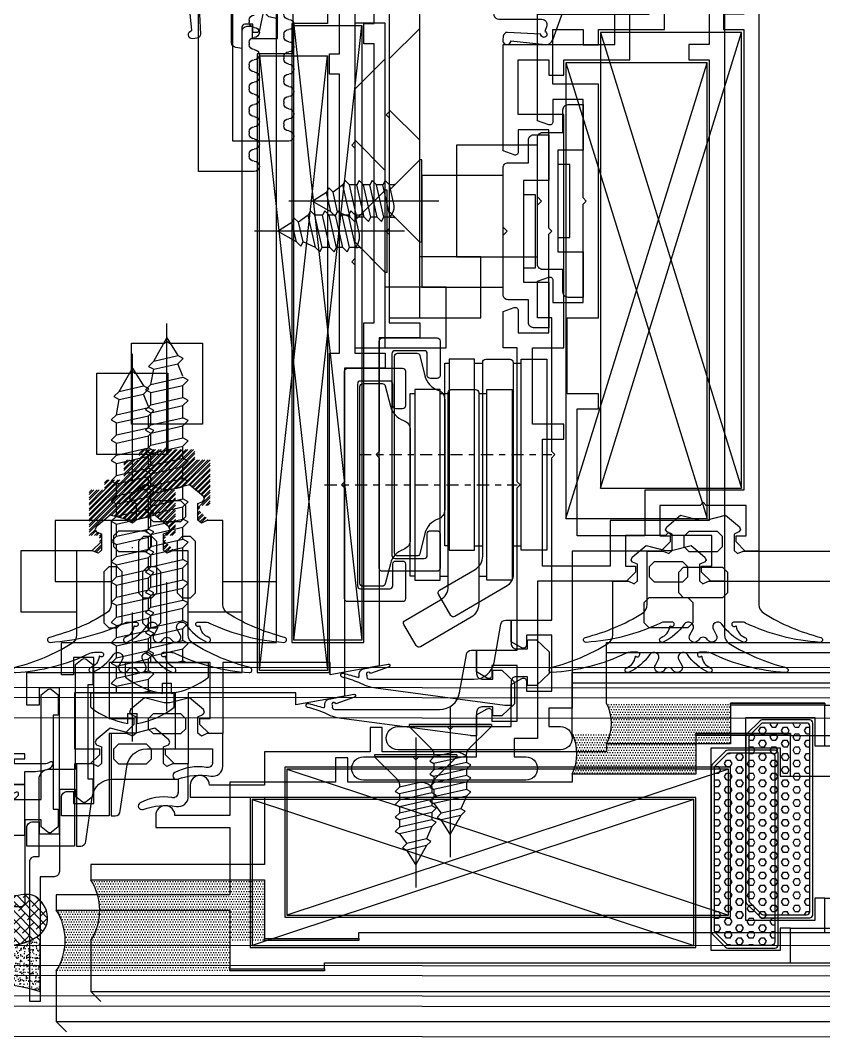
# Model space of a CAD drawing. Header units: inches. Extents: x 4821 to 127877, y 58012 to 433683.
# Drawn here: x 85246.8 to 85326, y 80401.4 to 80501.1 of the extents above; entities that cross this region are included whole.
import ezdxf

# ---------------------------------------------------------------- set-up
doc = ezdxf.new("R2010")
doc.units = ezdxf.units.IN
doc.header["$MEASUREMENT"] = 0
doc.linetypes.add('$1$Center', pattern=[29.999999, 12, -6, 6, -6])
doc.linetypes.add('$1$DASHDOT', pattern=[25.4, 12.7, -6.35, 0, -6.35])
for name, color, linetype in [('A-FURN-FIXD', 10, 'Continuous'), ('A-FURN-FREE', 10, 'Continuous'), ('A-GLAZ', 132, 'Continuous'), ('A-WAL-CMU', 7, 'Continuous'), ('A-WIN', 141, 'Continuous')]:
    doc.layers.add(name, color=color, linetype=linetype)

# ---------------------------------------------------------------- blocks, each defined once
blk = doc.blocks.new('$1$joint silicone 2')
h = blk.add_hatch()
h.set_pattern_fill('AR-SAND', color=11, scale=0.3)
h.set_pattern_definition([(37.5, (18049.9647, 8866.313), (-0.018898007, 0.578047131), [0, -0.456, 0, -0.51, 0, -0.4875]), (7.5, (18049.9647, 8866.313), (0.530933012, 0.84664382), [0, -0.246, 0, -0.411, 0, -0.1575]), (327.5, (18049.5957, 8866.313), (0.934242559, 0.001697716), [0, -0.15, 0, -0.54, 0, -0.705]), (317.5, (18049.5957, 8866.313), (0.90183798, 0.26330267), [0, -0.075, 0, -0.354, 0, -0.405])])
edge = h.paths.add_edge_path()
edge.add_line((-6.226, 1.179), (-6.213, 1.169))
edge.add_line((-6.213, 1.169), (-5.75, 0.908))
edge.add_line((-5.75, 0.908), (-5.192, 0.682))
edge.add_line((-5.192, 0.682), (-4.547, 0.491))
edge.add_line((-4.547, 0.491), (-3.827, 0.333))
edge.add_line((-3.827, 0.333), (-3.046, 0.207))
edge.add_line((-3.046, 0.207), (-2.214, 0.111))
edge.add_line((-2.214, 0.111), (-1.346, 0.045))
edge.add_line((-1.346, 0.045), (-0.453, 0.006))
edge.add_line((-0.453, 0.006), (0.453, -0.006))
edge.add_line((0.453, -0.006), (1.358, 0.006))
edge.add_line((1.358, 0.006), (2.252, 0.045))
edge.add_line((2.252, 0.045), (3.12, 0.111))
edge.add_line((3.12, 0.111), (3.951, 0.207))
edge.add_line((3.951, 0.207), (4.733, 0.333))
edge.add_line((4.733, 0.333), (5.452, 0.491))
edge.add_line((5.452, 0.491), (6.097, 0.682))
edge.add_line((6.097, 0.682), (6.656, 0.908))
edge.add_line((6.656, 0.908), (7.118, 1.169))
edge.add_line((7.118, 1.169), (7.131, 1.179))
edge.add_line((7.131, 1.179), (7.453, 0.825))
edge.add_line((7.453, 0.825), (7.453, -4.175))
edge.add_arc((0.453, -28.175), 25, 73.7398, 106.2602)
edge.add_line((-6.547, -4.175), (-6.547, 0.825))
edge.add_line((-6.547, 0.825), (-6.226, 1.179))
at = {"color": 11}
blk.add_lwpolyline([(-6.226, 1.179), (-6.213, 1.169), (-5.75, 0.908), (-5.192, 0.682), (-4.547, 0.491), (-3.827, 0.333), (-3.046, 0.207), (-2.214, 0.111), (-1.346, 0.045), (-0.453, 0.006), (0.453, -0.006), (1.358, 0.006), (2.252, 0.045), (3.12, 0.111), (3.951, 0.207), (4.733, 0.333), (5.452, 0.491), (6.097, 0.682), (6.656, 0.908), (7.118, 1.169), (7.131, 1.179), (7.453, 0.825), (7.453, -4.175, 0.142857), (-6.547, -4.175), (-6.547, 0.825)], format="xyb", close=True, dxfattribs=at)
blk = doc.blocks.new('$1$GTSY500502')
at = {"color": 151}
blk.add_lwpolyline([(-1.783, 2.383, -0.668179), (-2.066, 1.7), (-2.35, 1.7), (-2.35, 0), (-2.013, -0.294), (-1.675, 0), (0, 0), (0, -0.488), (-1, -0.488), (-1, -0.988), (1.906, -0.988, 0.15392), (2.48, -0.807, -0.807191), (2.766, -1.073, -0.191853), (2.18, -1.525, -0.072848), (0.684, -1.724), (0, -1.724), (0, -3), (-2.5, -3), (-2.5, -2.5, 0.414214), (-2.8, -2.2), (-8.2, -2.2, 0.414214), (-8.5, -2.5), (-8.5, -3), (-11, -3), (-11, -1.724), (-11.684, -1.724, -0.072848), (-13.18, -1.525, -0.191853), (-13.766, -1.073, -0.807191), (-13.48, -0.807, 0.15392), (-12.906, -0.988), (-10, -0.988), (-10, -0.488), (-11, -0.488), (-11, 0), (-9.325, 0), (-8.987, -0.294), (-8.65, 0), (-8.65, 1.7), (-8.934, 1.7, -0.668179), (-9.217, 2.383), (-7.8, 3.8), (-3.2, 3.8)], format="xyb", close=True, dxfattribs=at)
blk.add_lwpolyline([(-3.637, 0.491), (-4.128, 0), (-6.872, 0), (-7.363, 0.491), (-7.363, 1.466), (-6.872, 1.957), (-4.128, 1.957), (-3.637, 1.466)], close=True, dxfattribs=at)
blk = doc.blocks.new('$1$Fixed bracket Plan')
at = {"layer": 'A-FURN-FIXD'}
for p, q in [((97.6, -26), (9.7, -26)), ((97.6, -31.5), (97.6, -26)), ((82.7, -31), (82.9, -31)), ((84.9, -31), (85.1, -31)), ((87.1, -31), (87.3, -31)), ((89.3, -31), (89.5, -31)), ((91.5, -31), (91.7, -31)), ((93.7, -31), (93.9, -31)), ((95.9, -31), (96.1, -31))]:
    blk.add_line(p, q, dxfattribs=at)
for centre, start, end in [((82.7, -31.5), 90, 180), ((82.9, -31.5), 0, 90), ((83.9, -31.5), 180, 0), ((84.9, -31.5), 90, 180), ((85.1, -31.5), 0, 90), ((86.1, -31.5), 180, 0), ((87.1, -31.5), 90, 180), ((87.3, -31.5), 0, 90), ((88.3, -31.5), 180, 0), ((89.3, -31.5), 90, 180), ((89.5, -31.5), 0, 90), ((90.5, -31.5), 180, 0), ((91.5, -31.5), 90, 180), ((91.7, -31.5), 0, 90), ((92.7, -31.5), 180, 0), ((93.7, -31.5), 90, 180), ((93.9, -31.5), 0, 90), ((94.9, -31.5), 180, 0), ((95.9, -31.5), 90, 180), ((96.1, -31.5), 0, 90), ((97.1, -31.5), 180, 0)]:
    blk.add_arc(centre, 0.5, start, end, dxfattribs=at)
blk = doc.blocks.new('$1$Stay Arm 93652400PI')
at = {"layer": 'A-FURN-FIXD', "linetype": '$1$Center', "ltscale": 0.1}
blk.add_line((147.234, 130.146), (147.234, 149.124), dxfattribs=at)
at = {"layer": 'A-FURN-FIXD'}
for p, q in [((138.234, 145.324), (138.234, 146.124)), ((156.234, 145.324), (156.234, 146.124)), ((138.234, 141.524), (138.234, 142.324)), ((138.234, 141.524), (138.234, 142.324)), ((156.234, 141.524), (156.234, 142.297))]:
    blk.add_line(p, q, dxfattribs=at)
for points in [[(137.834, 146.124), (137.834, 148.624), (156.634, 148.624), (156.634, 146.124)], [(137.834, 139.024), (156.634, 139.024), (156.634, 141.524), (137.834, 141.524)]]:
    blk.add_lwpolyline(points, close=True, dxfattribs=at)
for points in [[(157.25, 142.324), (138.134, 142.324, -0.414214), (137.834, 142.624), (137.834, 145.024, -0.414214), (138.134, 145.324), (158.973, 145.324, -0.26675), (160.269, 144.58), (163.183, 139.584, -0.414214), (163.075, 139.173), (161.002, 137.964, -0.414214), (160.592, 138.072), (158.545, 141.58, 0.26675)], [(137.472, 136.125), (139.469, 136.624, 0.253533), (140.875, 137.911, -0.319758), (141.82, 138.584), (152.649, 138.584, -0.319758), (153.594, 137.911, 0.253533), (155, 136.624), (156.997, 136.125, -0.344221), (157.224, 135.834), (157.224, 133.934, -0.414214), (156.924, 133.634), (137.544, 133.634, -0.414214), (137.244, 133.934), (137.244, 135.834, -0.344221)], [(158.434, 132.124), (136.034, 132.124, -0.414214), (135.734, 132.424), (135.734, 137.824, -0.414214), (136.034, 138.124), (139.434, 138.124, -0.414214), (139.734, 137.824), (139.734, 137.164, -0.414214), (139.434, 136.864), (137.294, 136.864, 0.414214), (136.994, 136.564), (136.994, 133.684, 0.414214), (137.294, 133.384), (157.174, 133.384, 0.414214), (157.474, 133.684), (157.474, 136.564, 0.414214), (157.174, 136.864), (155.034, 136.864, -0.414214), (154.734, 137.164), (154.734, 137.824, -0.414214), (155.034, 138.124), (158.434, 138.124, -0.414214), (158.734, 137.824), (158.734, 132.424, -0.414214)]]:
    blk.add_lwpolyline(points, format="xyb", close=True, dxfattribs=at)
blk.add_lwpolyline([(156.234, 139.024), (156.234, 138.584), (138.234, 138.584), (138.234, 139.024)], dxfattribs=at)
blk = doc.blocks.new('$1$GTSY500109')
at = {"layer": 'A-FURN-FIXD'}
blk.add_lwpolyline([(5.932, -8.75, 0.57735), (5.066, -8.75, -1), (4.2, -8.25), (4.488, -7.75, 0.965781), (3.641, -7.22, -0.138673), (1.563, -8.978, -1.037842), (1.373, -8.515, 0.283592), (2.226, -7.43, -0.584426), (2.306, -7.397, 1.39494), (2.442, -7), (1.747, -7, 0.111575), (1.317, -7.097, -0.09543), (-6.006, -8.999, -0.91232), (-6.083, -8.508, 0.076551), (-0.475, -6.137, 0.260148), (0, -5.286), (0, 0), (1.559, 0), (2.11, -0.241), (2.447, 0.053), (2.447, 1.673), (1.96, 1.887), (1.808, 2.096), (1.916, 2.377), (3.285, 3.53), (5.211, 3.033), (5.786, 3.033), (7.71, 3.53), (9.079, 2.377), (9.186, 2.096), (9.034, 1.887), (8.547, 1.673), (8.547, 0.053), (8.885, -0.241), (9.436, 0), (10.997, 0), (10.997, -5.286, 0.260148), (11.472, -6.137, 0.076551), (17.08, -8.508, -0.91232), (17.003, -8.999, -0.09543), (9.681, -7.097, 0.111575), (9.251, -7), (8.555, -7, 1.39494), (8.691, -7.397, -0.584426), (8.772, -7.43, 0.283592), (9.624, -8.515, -1.037842), (9.434, -8.978, -0.138673), (7.357, -7.22, 0.965781), (6.509, -7.75), (6.798, -8.25, -1)], format="xyb", close=True, dxfattribs=at)
for points in [[(4.126, -0.073), (3.635, 0.418), (3.635, 1.466), (4.126, 1.957), (6.871, 1.957), (7.362, 1.466), (7.362, 0.418), (6.871, -0.073)], [(3.586, -4.6), (3.095, -4.109), (3.095, -2.075), (3.586, -1.584), (7.411, -1.584), (7.902, -2.075), (7.902, -4.109), (7.411, -4.6)]]:
    blk.add_lwpolyline(points, close=True, dxfattribs=at)
blk = doc.blocks.new('$1$Flat head screw 4.2x9mm')
at = {"color": 2}
blk.add_line((0, 1.696), (0, -13.074), dxfattribs=at)
at = {"color": 71}
for p, q in [((-4.05, 0), (-4.05, -0.192)), ((4.05, 0), (-4.05, 0)), ((4.05, 0), (4.05, -0.192)), ((4.05, -0.192), (-4.05, -0.192)), ((-4.05, -0.192), (-1.776, -2.466)), ((4.05, -0.192), (1.776, -2.466)), ((0.286, -2.745), (-1.6, -3.171)), ((-1.6, -2.891), (-1.6, -3.171)), ((1.6, -3.104), (1.193, -2.876)), ((1.6, -3.104), (1.6, -2.891)), ((-1.6, -3.171), (-2.023, -3.595)), ((-2.023, -3.595), (-1.6, -3.827)), ((1.6, -3.104), (-1.6, -3.827)), ((1.6, -3.727), (-1.6, -4.451)), ((-1.6, -3.827), (-1.6, -4.451)), ((1.6, -3.104), (1.6, -3.727)), ((2.023, -3.96), (1.6, -3.727)), ((1.6, -4.384), (2.023, -3.96)), ((-1.6, -4.451), (-2.023, -4.875)), ((-2.023, -4.875), (-1.6, -5.107)), ((1.6, -4.384), (-1.6, -5.107)), ((1.6, -4.384), (1.6, -5.007)), ((-1.6, -5.731), (-2.023, -6.155)), ((1.6, -5.007), (-1.6, -5.731)), ((-1.6, -5.107), (-1.6, -5.731)), ((1.6, -5.664), (-1.6, -6.387)), ((2.023, -5.24), (1.6, -5.007)), ((1.6, -5.664), (2.023, -5.24)), ((1.6, -5.664), (1.6, -6.398)), ((-2.023, -6.155), (-1.6, -6.387)), ((-1.6, -6.387), (-1.6, -7.121)), ((1.6, -6.398), (-1.6, -7.121)), ((2.023, -6.63), (1.6, -6.398)), ((1.6, -7.054), (2.023, -6.63)), ((-1.6, -7.121), (-2.023, -7.545)), ((-2.023, -7.545), (-1.6, -7.777)), ((1.6, -7.054), (-1.6, -7.777)), ((-1.6, -7.777), (-0.881, -8.727)), ((1.6, -7.054), (1.056, -8.289)), ((-0.881, -8.727), (-1.304, -9.151)), ((1.056, -8.289), (-0.881, -8.727)), ((1.056, -8.945), (-0.881, -9.383)), ((1.056, -8.945), (0, -10.792)), ((1.479, -8.522), (1.056, -8.289)), ((1.056, -8.945), (1.479, -8.522)), ((-1.304, -9.151), (-0.881, -9.383)), ((0, -10.792), (-0.881, -9.383))]:
    blk.add_line(p, q, dxfattribs=at)
for centre, radius, start, end in [((-2.2, -2.891), 0.6, 0, 45), ((0.568, -3.993), 1.28, 60.7936, 102.73931), ((2.2, -2.891), 0.6, 135, 180)]:
    blk.add_arc(centre, radius, start, end, dxfattribs=at)
blk = doc.blocks.new('$1$closekit')
at = {"layer": 'A-FURN-FREE'}
for p, q in [((-19.4, 14), (-16.4, 17)), ((-19.4, 9), (-16.4, 6)), ((-19.4, 1.05), (-16.4, 4.05)), ((-16.4, 4.05), (-18.674, 1.776)), ((-16.208, 4.05), (-16.4, 4.05)), ((-16.4, -4.05), (-16.4, 4.05)), ((-16.208, -4.05), (-16.208, 4.05)), ((-23.753, 2.023), (-23.985, 1.6)), ((-23.329, 1.6), (-23.753, 2.023)), ((-22.363, 2.023), (-22.595, 1.6)), ((-21.939, 1.6), (-22.363, 2.023)), ((-21.083, 2.023), (-21.315, 1.6)), ((-20.659, 1.6), (-21.083, 2.023)), ((-19.803, 2.023), (-20.035, 1.6)), ((-19.379, 1.6), (-19.803, 2.023)), ((-25.359, 1.304), (-25.591, 0.881)), ((-24.935, 0.881), (-25.359, 1.304)), ((-23.985, 1.6), (-24.935, 0.881)), ((-23.262, -1.6), (-23.985, 1.6)), ((-22.606, -1.6), (-23.329, 1.6)), ((-22.595, 1.6), (-23.329, 1.6)), ((-21.872, -1.6), (-22.595, 1.6)), ((-21.315, 1.6), (-21.939, 1.6)), ((-21.215, -1.6), (-21.939, 1.6)), ((-20.592, -1.6), (-21.315, 1.6)), ((-20.035, 1.6), (-20.659, 1.6)), ((-19.935, -1.6), (-20.659, 1.6)), ((-19.312, -1.6), (-20.035, 1.6)), ((-18.953, -0.286), (-19.379, 1.6)), ((-19.099, 1.6), (-19.379, 1.6)), ((-14.512, 0), (-29.282, 0)), ((-27, 0), (-25.591, 0.881)), ((-25.153, -1.056), (-27, 0)), ((-25.153, -1.056), (-25.591, 0.881)), ((-24.497, -1.056), (-24.935, 0.881)), ((-25.153, -1.056), (-24.73, -1.479)), ((-24.73, -1.479), (-24.497, -1.056)), ((-23.262, -1.6), (-24.497, -1.056)), ((-23.262, -1.6), (-22.838, -2.023)), ((-22.838, -2.023), (-22.606, -1.6)), ((-21.872, -1.6), (-22.606, -1.6)), ((-21.872, -1.6), (-21.448, -2.023)), ((-21.448, -2.023), (-21.215, -1.6)), ((-20.592, -1.6), (-21.215, -1.6)), ((-20.592, -1.6), (-20.168, -2.023)), ((-20.168, -2.023), (-19.935, -1.6)), ((-19.312, -1.6), (-19.935, -1.6)), ((-19.4, -1.05), (-16.4, -4.05)), ((-19.312, -1.6), (-19.084, -1.193)), ((-19.312, -1.6), (-19.099, -1.6)), ((-16.4, -4.05), (-18.674, -1.776)), ((-16.208, -4.05), (-16.4, -4.05))]:
    blk.add_line(p, q, dxfattribs=at)
blk.add_lwpolyline([(-16.4, -11.5), (-16.4, 20.5), (-19.4, 20.5), (-19.4, -11.5), (-10.4, -11.5), (-10.4, -5.5), (-16.4, -5.5)], dxfattribs=at)
blk.add_lwpolyline([(-4.3, -6.751, -0.414214), (-4.8, -6.251), (-4.8, -0.4), (-4.4, 0), (-4.8, 0.4), (-4.8, 6.251, -0.414214), (-4.3, 6.751), (-2.3, 6.751), (-2.3, 9.001, -0.414214), (-1.8, 9.502), (-0.299, 9.502), (-0.299, 5.001), (-2.8, 5.001), (-2.8, -5.001), (-0.299, -5.001), (-0.299, -9.502), (-1.8, -9.502, -0.414214), (-2.3, -9.001), (-2.3, -6.751)], format="xyb", close=True, dxfattribs=at)
for points in [[(-12.8, 5.5), (-12.8, -5.5), (-4.8, -5.5), (-4.8, 5.5)], [(-2.8, -3.591), (-1.617, -3.591), (-1.617, 3.591), (-2.8, 3.591)]]:
    blk.add_lwpolyline(points, close=True, dxfattribs=at)
for centre, radius, start, end in [((-19.099, 2.2), 0.6, 270, 315), ((-20.201, -0.568), 1.28, 330.7936, 12.73931), ((-19.099, -2.2), 0.6, 45, 90)]:
    blk.add_arc(centre, radius, start, end, dxfattribs=at)
blk = doc.blocks.new('$1$latsg')
at = {"color": 16}
blk.add_line((0, -4.634), (0, -4.634), dxfattribs=at)
at = {"color": 151}
blk.add_lwpolyline([(0, -2.334, -0.414214), (-0.5, -2.834), (-1.6, -2.834), (-1.6, -2.054, 0.414214), (-1.7, -1.954), (-2.493, -1.954), (-3.728, -3.144), (-3.728, -5.279), (-2.493, -6.469), (-1.7, -6.469, 0.414214), (-1.6, -6.369), (-1.6, -5.589), (-0.5, -5.589, -0.414214), (0, -6.089), (0, -8.423), (0.486, -8.423, 0.033024), (0.618, -8.414), (13.313, -6.728, 0.089231), (14.991, -6.165, -0.031349), (16.655, -5.628, 1.042186), (16.518, -5.253, 0.003956), (15.098, -5.644, -0.540004), (14.959, -5.552), (14.959, -5.316, 0.357511), (14.557, -4.826), (12.11, -4.337, 0.933108), (12.031, -4.626), (13.864, -5.265, -1.216572), (14.202, -5.464, -0.554991), (13.966, -5.843), (3.651, -5.843, -0.36397), (1.681, -4.19), (1.015, -0.413, 0.36397), (0.523, 0), (0, 0)], format="xyb", close=True, dxfattribs=at)
blk = doc.blocks.new('$1$GTSY500112')
at = {"layer": 'A-FURN-FIXD'}
blk.add_lwpolyline([(5.932, -11.75, 0.57735), (5.066, -11.75, -1), (4.2, -11.25), (4.488, -10.75, 0.965781), (3.641, -10.22, -0.138673), (1.563, -11.978, -1.037842), (1.373, -11.515, 0.283592), (2.226, -10.43, -0.584426), (2.306, -10.397, 1.39494), (2.442, -10), (1.747, -10, 0.111575), (1.317, -10.097, -0.09543), (-6.006, -11.999, -0.91232), (-6.083, -11.508, 0.076551), (-0.475, -9.137, 0.260148), (0, -8.286), (0, 0), (1.559, 0), (2.11, -0.241), (2.447, 0.053), (2.447, 1.673), (1.96, 1.887), (1.808, 2.096), (1.916, 2.377), (3.285, 3.53), (5.211, 3.033), (5.786, 3.033), (7.71, 3.53), (9.079, 2.377), (9.186, 2.096), (9.034, 1.887), (8.547, 1.673), (8.547, 0.053), (8.885, -0.241), (9.436, 0), (10.997, 0), (10.997, -8.286, 0.260148), (11.472, -9.137, 0.076551), (17.08, -11.508, -0.91232), (17.003, -11.999, -0.09543), (9.681, -10.097, 0.111575), (9.251, -10), (8.555, -10, 1.39494), (8.691, -10.397, -0.584426), (8.772, -10.43, 0.283592), (9.624, -11.515, -1.037842), (9.434, -11.978, -0.138673), (7.357, -10.22, 0.965781), (6.509, -10.75), (6.798, -11.25, -1)], format="xyb", close=True, dxfattribs=at)
for points in [[(4.126, -0.073), (3.635, 0.418), (3.635, 1.466), (4.126, 1.957), (6.871, 1.957), (7.362, 1.466), (7.362, 0.418), (6.871, -0.073)], [(4.008, -1.584), (4.499, -2.075), (4.499, -7.109), (4.008, -7.6), (3.186, -7.6), (2.695, -7.109), (2.695, -2.075), (3.186, -1.584)], [(7.811, -7.6), (6.99, -7.6), (6.499, -7.109), (6.499, -2.075), (6.99, -1.584), (7.811, -1.584), (8.302, -2.075), (8.302, -7.109)]]:
    blk.add_lwpolyline(points, close=True, dxfattribs=at)
blk = doc.blocks.new('$1$butile2')
h = blk.add_hatch(color=11)
h.dxf.hatch_style = 1
h.paths.add_polyline_path([(9.3, 0.2), (0, 0.2), (0, 0), (9.3, 0)])
at = {"color": 11}
blk.add_lwpolyline([(9.3, 0.2), (0, 0.2), (0, 0), (9.3, 0)], close=True, dxfattribs=at)
blk = doc.blocks.new('$1$inner silicone')
h = blk.add_hatch()
h.set_pattern_fill('DOTS', scale=4)
h.paths.add_polyline_path([(12.2, 0), (12.2, -0.2), (12.2, -4), (0, -4, 0.23607), (0, 0)])
at = {"color": 7}
blk.add_line((12.2, -0.2), (12.2, 0), dxfattribs=at)
blk.add_arc((-4, -2), 4.472, 333.43473, 26.56527, dxfattribs=at)
blk = doc.blocks.new('$1$RHS4.2x32')
at = {"layer": 'A-FURN-FIXD'}
for p, q in [((1.422, 4.099), (0, 4.099)), ((0, -4.099), (0, 4.099)), ((-27.848, 2.1), (-28.134, 1.579)), ((-27.325, 1.579), (-27.848, 2.1)), ((-25.85, 2.1), (-26.137, 1.579)), ((-25.328, 1.579), (-25.85, 2.1)), ((-23.853, 2.1), (-24.14, 1.579)), ((-23.331, 1.579), (-23.853, 2.1)), ((-21.856, 2.1), (-22.143, 1.579)), ((-21.334, 1.579), (-21.856, 2.1)), ((-19.859, 2.1), (-20.146, 1.579)), ((-19.859, 2.1), (-19.336, 1.579)), ((-17.862, 2.1), (-18.148, 1.579)), ((-17.339, 1.579), (-17.862, 2.1)), ((-15.865, 2.1), (-16.151, 1.579)), ((-15.342, 1.579), (-15.865, 2.1)), ((-13.867, 2.1), (-14.154, 1.579)), ((-13.345, 1.579), (-13.867, 2.1)), ((-11.87, 2.1), (-12.157, 1.579)), ((-11.348, 1.579), (-11.87, 2.1)), ((-9.873, 2.1), (-10.16, 1.579)), ((-9.35, 1.579), (-9.873, 2.1)), ((-7.876, 2.1), (-8.163, 1.579)), ((-7.353, 1.579), (-7.876, 2.1)), ((-5.879, 2.1), (-6.165, 1.579)), ((-5.356, 1.579), (-5.879, 2.1)), ((-3.881, 2.1), (-4.168, 1.579)), ((-3.359, 1.579), (-3.881, 2.1)), ((-1.884, 2.1), (-2.171, 1.579)), ((-1.362, 1.579), (-1.884, 2.1)), ((-32, 0), (-30.263, 1.087)), ((-29.976, 1.609), (-30.263, 1.087)), ((-29.723, -1.303), (-30.263, 1.087)), ((-29.453, 1.087), (-29.976, 1.609)), ((-28.23, 1.579), (-29.453, 1.087)), ((-28.913, -1.303), (-29.453, 1.087)), ((-27.421, -1.579), (-28.134, 1.579)), ((-26.137, 1.579), (-27.325, 1.579)), ((-26.611, -1.579), (-27.325, 1.579)), ((-25.423, -1.579), (-26.137, 1.579)), ((-24.614, -1.579), (-25.328, 1.579)), ((-24.14, 1.579), (-25.328, 1.579)), ((-23.426, -1.579), (-24.14, 1.579)), ((-22.617, -1.579), (-23.331, 1.579)), ((-22.143, 1.579), (-23.331, 1.579)), ((-21.429, -1.579), (-22.143, 1.579)), ((-20.62, -1.579), (-21.334, 1.579)), ((-20.146, 1.579), (-21.334, 1.579)), ((-19.432, -1.579), (-20.146, 1.579)), ((-18.622, -1.579), (-19.336, 1.579)), ((-18.148, 1.579), (-19.336, 1.579)), ((-17.435, -1.579), (-18.148, 1.579)), ((-16.625, -1.579), (-17.339, 1.579)), ((-16.151, 1.579), (-17.339, 1.579)), ((-15.437, -1.579), (-16.151, 1.579)), ((-14.628, -1.579), (-15.342, 1.579)), ((-14.154, 1.579), (-15.342, 1.579)), ((-13.44, -1.579), (-14.154, 1.579)), ((-13.44, -1.579), (-14.154, 1.579)), ((-12.631, -1.579), (-13.345, 1.579)), ((-12.157, 1.579), (-13.345, 1.579)), ((-11.443, -1.579), (-12.157, 1.579)), ((-10.634, -1.579), (-11.348, 1.579)), ((-10.16, 1.579), (-11.348, 1.579)), ((-9.446, -1.579), (-10.16, 1.579)), ((-8.637, -1.579), (-9.35, 1.579)), ((-8.163, 1.579), (-9.35, 1.579)), ((-7.449, -1.579), (-8.163, 1.579)), ((-6.639, -1.579), (-7.353, 1.579)), ((-6.165, 1.579), (-7.353, 1.579)), ((-5.452, -1.579), (-6.165, 1.579)), ((-4.642, -1.579), (-5.356, 1.579)), ((-4.168, 1.579), (-5.356, 1.579)), ((-3.454, -1.579), (-4.168, 1.579)), ((-3.454, -1.579), (-4.168, 1.579)), ((-2.645, -1.579), (-3.359, 1.579)), ((-2.171, 1.579), (-3.359, 1.579)), ((-1.457, -1.579), (-2.171, 1.579)), ((-0.648, -1.579), (-1.362, 1.579)), ((-0.174, 1.579), (-1.362, 1.579)), ((0, 1.895), (-0.174, 1.579)), ((0, 0.81), (-0.174, 1.579)), ((-29.723, -1.303), (-32, 0)), ((3.048, 0.455), (2.039, 0.455)), ((2.039, -0.455), (2.039, 0.455)), ((3.048, -0.455), (2.039, -0.455)), ((-29.723, -1.303), (-29.2, -1.824)), ((-29.2, -1.824), (-28.913, -1.303)), ((-27.421, -1.579), (-28.913, -1.303)), ((-27.421, -1.579), (-26.898, -2.1)), ((-26.898, -2.1), (-26.611, -1.579)), ((-25.423, -1.579), (-26.611, -1.579)), ((-25.423, -1.579), (-24.901, -2.1)), ((-24.901, -2.1), (-24.614, -1.579)), ((-23.426, -1.579), (-24.614, -1.579)), ((-23.426, -1.579), (-22.904, -2.1)), ((-22.904, -2.1), (-22.617, -1.579)), ((-21.429, -1.579), (-22.617, -1.579)), ((-21.429, -1.579), (-20.906, -2.1)), ((-20.906, -2.1), (-20.62, -1.579)), ((-19.432, -1.579), (-20.62, -1.579)), ((-19.432, -1.579), (-18.909, -2.1)), ((-18.909, -2.1), (-18.622, -1.579)), ((-17.435, -1.579), (-18.622, -1.579)), ((-17.435, -1.579), (-16.912, -2.1)), ((-16.912, -2.1), (-16.625, -1.579)), ((-15.437, -1.579), (-16.625, -1.579)), ((-15.437, -1.579), (-14.915, -2.1)), ((-14.915, -2.1), (-14.628, -1.579)), ((-13.44, -1.579), (-14.628, -1.579)), ((-13.44, -1.579), (-12.918, -2.1)), ((-12.918, -2.1), (-12.631, -1.579)), ((-11.443, -1.579), (-12.631, -1.579)), ((-11.443, -1.579), (-10.92, -2.1)), ((-10.92, -2.1), (-10.634, -1.579)), ((-9.446, -1.579), (-10.634, -1.579)), ((-9.446, -1.579), (-8.923, -2.1)), ((-8.923, -2.1), (-8.637, -1.579)), ((-7.449, -1.579), (-8.637, -1.579)), ((-7.449, -1.579), (-6.926, -2.1)), ((-6.926, -2.1), (-6.639, -1.579)), ((-5.452, -1.579), (-6.639, -1.579)), ((-5.452, -1.579), (-4.929, -2.1)), ((-4.929, -2.1), (-4.642, -1.579)), ((-3.454, -1.579), (-4.642, -1.579)), ((-3.454, -1.579), (-2.932, -2.1)), ((-2.932, -2.1), (-2.645, -1.579)), ((-1.457, -1.579), (-2.645, -1.579)), ((-1.457, -1.579), (-0.935, -2.1)), ((-0.935, -2.1), (-0.648, -1.579)), ((0, -1.579), (-0.648, -1.579)), ((1.422, -4.099), (0, -4.099))]:
    blk.add_line(p, q, dxfattribs=at)
at = {"layer": 'A-FURN-FIXD', "linetype": '$1$DASHDOT'}
blk.add_line((4.779, 0), (-34, 0), dxfattribs=at)
at = {"layer": 'A-FURN-FIXD'}
for centre, start, end in [((-5.008, -0.908), 9.62942, 37.90566), ((-5.008, 0.908), 322.09434, 350.37058)]:
    blk.add_arc(centre, 8.149, start, end, dxfattribs=at)
blk = doc.blocks.new('CURTT')
at = {"layer": 'A-FURN-FIXD', "extrusion": (1.56101e-06, 5.69003e-07, 1)}
h = blk.add_hatch(dxfattribs=at)
h.set_pattern_fill('ANSI38', color=256, scale=5, angle=269.01621, style=0)
h.set_pattern_definition([(314.016209, (926301.3039, -1531526.5551), (0.449464533, 0.434288653), []), (44.016209, (926301.3039, -1531526.5551), (0.464640413, 1.318041838), [1.5625, -0.9375])])
h.paths.add_polyline_path([(906971.317, -1520281.28), (906970.855, -1520281.541), (906970.484, -1520281.831), (906970.2, -1520282.145), (906969.993, -1520282.476), (906969.858, -1520282.817), (906969.788, -1520283.161), (906969.776, -1520283.503), (906969.814, -1520283.835), (906969.896, -1520284.152), (906970.016, -1520284.449), (906970.168, -1520284.724), (906970.345, -1520284.973), (906970.542, -1520285.193), (906970.753, -1520285.38), (906970.972, -1520285.531), (906971.192, -1520285.642), (906971.41, -1520285.713), (906971.631, -1520285.747), (906971.859, -1520285.752), (906972.103, -1520285.734), (906972.369, -1520285.699), (906972.663, -1520285.655), (906972.992, -1520285.608), (906973.361, -1520285.564), (906973.777, -1520285.529), (906974.234, -1520285.502), (906974.727, -1520285.483), (906975.25, -1520285.47), (906975.796, -1520285.463), (906976.361, -1520285.459), (906976.938, -1520285.457), (906977.52, -1520285.457), (906978.103, -1520285.457), (906978.679, -1520285.459), (906979.244, -1520285.463), (906979.79, -1520285.47), (906980.313, -1520285.483), (906980.806, -1520285.502), (906981.263, -1520285.529), (906981.679, -1520285.564), (906982.049, -1520285.608), (906982.377, -1520285.655), (906982.671, -1520285.699), (906982.937, -1520285.734), (906983.181, -1520285.752), (906983.409, -1520285.747), (906983.63, -1520285.713), (906983.848, -1520285.642), (906984.068, -1520285.531), (906984.287, -1520285.38), (906984.498, -1520285.193), (906984.695, -1520284.973), (906984.872, -1520284.724), (906985.024, -1520284.449), (906985.144, -1520284.152), (906985.226, -1520283.835), (906985.265, -1520283.503), (906985.252, -1520283.161), (906985.182, -1520282.817), (906985.047, -1520282.476), (906984.841, -1520282.145), (906984.556, -1520281.831), (906984.186, -1520281.541), (906983.723, -1520281.28), (906983.165, -1520281.054), (906982.52, -1520280.863), (906981.8, -1520280.705), (906981.018, -1520280.579), (906980.187, -1520280.483), (906979.319, -1520280.417), (906978.426, -1520280.378), (906977.52, -1520280.366), (906976.614, -1520280.378), (906975.721, -1520280.417), (906974.853, -1520280.483), (906974.022, -1520280.579), (906973.24, -1520280.705), (906972.521, -1520280.862), (906971.875, -1520281.054)])
h = blk.add_hatch(dxfattribs=at)
h.set_pattern_fill('HEX', color=256, scale=3, angle=179.99978)
h.set_pattern_definition([(179.999781, (906110.2591, -1514499.89645), (-2.48e-06, -0.64951905), [0.375, -0.75]), (299.999781, (906110.2591, -1514499.89645), (0.56250124, 0.32475738), [0.375, -0.75]), (239.999781, (906109.8841, -1514499.89645), (0.56249876, -0.324761676), [0.375, -0.75])])
edge = h.paths.add_edge_path()
edge.add_line((906895.02, -1520302.647), (906899.271, -1520302.647))
edge.add_arc((906899.271, -1520302.347), 0.3, 629.99978, 674.99978)
edge.add_line((906899.484, -1520302.559), (906900.632, -1520301.411))
edge.add_arc((906900.42, -1520301.199), 0.3, 674.99978, 719.99978)
edge.add_line((906900.72, -1520301.199), (906900.72, -1520285.196))
edge.add_arc((906900.42, -1520285.196), 0.3, 719.99978, 764.99978)
edge.add_line((906900.632, -1520284.984), (906899.484, -1520283.835))
edge.add_arc((906899.272, -1520284.047), 0.3, 764.99978, 809.99978)
edge.add_line((906899.272, -1520283.747), (906895.02, -1520283.747))
edge.add_arc((906895.02, -1520284.047), 0.3, 809.99978, 899.99978)
edge.add_line((906894.72, -1520284.047), (906894.72, -1520302.347))
edge.add_arc((906895.02, -1520302.347), 0.3, 539.99978, 629.99978)
h = blk.add_hatch(dxfattribs=at)
h.set_pattern_fill('ANSI32', color=256, angle=179.99978)
h.set_pattern_definition([(224.999781, (892082.3954, -1521939.0094), (0.26516403, -0.265166056), []), (224.999781, (892082.21864, -1521939.0094), (0.26516403, -0.265166056), [])])
h.paths.add_polyline_path([(906962.272, -1520328.597), (906960.772, -1520328.597), (906960.772, -1520329.597), (906958.322, -1520329.597), (906958.022, -1520329.897), (906957.722, -1520329.597), (906955.272, -1520329.597), (906955.272, -1520328.597), (906953.772, -1520328.597), (906953.772, -1520324.097), (906954.772, -1520324.097), (906954.772, -1520323.497), (906953.872, -1520322.597), (906954.081, -1520322.597), (906954.633, -1520322.356), (906954.97, -1520322.65), (906954.97, -1520324.27), (906954.483, -1520324.485), (906954.331, -1520324.693), (906954.438, -1520324.974), (906955.808, -1520326.127), (906957.733, -1520325.631), (906958.309, -1520325.631), (906960.232, -1520326.127), (906961.601, -1520324.974), (906961.709, -1520324.693), (906961.557, -1520324.485), (906961.07, -1520324.27), (906961.07, -1520322.65), (906961.407, -1520322.356), (906961.959, -1520322.597), (906962.173, -1520322.597), (906961.272, -1520323.497), (906961.272, -1520324.097), (906962.272, -1520324.097)])
at = {"layer": 'A-WIN', "extrusion": (1.56101e-06, 5.69003e-07, 1)}
h = blk.add_hatch(dxfattribs=at)
h.set_pattern_fill('DOTS', color=256, scale=4, angle=179.99978)
h.set_pattern_definition([(179.999781, (912466.13323, -1516841.0486), (-0.125000955, -0.249999522), [0, -0.25])])
h.paths.add_polyline_path([(906948.42, -1520287.197), (906965.52, -1520287.197, -0.293351), (906965.52, -1520281.197), (906948.42, -1520281.197), (906948.42, -1520281.397)])
at = {"layer": 'A-FURN-FIXD', "extrusion": (1.56101e-06, 5.69003e-07, 1)}
for p, q in [((906902.72, -1520298.097, 1.152), (906946.22, -1520283.697, 1.152)), ((906946.22, -1520298.097, 1.152), (906902.72, -1520283.697, 1.152)), ((906915.32, -1520370.697, 1.152), (906901.42, -1520325.797, 1.152)), ((906915.32, -1520325.797, 1.152), (906901.42, -1520370.697, 1.152))]:
    blk.add_line(p, q, dxfattribs=at)
at = {"layer": 'A-FURN-FIXD', "extrusion": (1.56101e-06, 5.69003e-07, 1), "elevation": 0.548}
for points in [[(906971.02, -1520289.497), (906970.62, -1520289.497), (906970.62, -1520297.099, -0.414214), (906969.62, -1520298.099), (906967.02, -1520298.099), (906967.02, -1520308.397), (906966.358, -1520308.931, -0.352941), (906965.982, -1520308.931), (906965.32, -1520308.397), (906965.32, -1520306.397), (906965.82, -1520306.397), (906965.82, -1520297.149), (906965.32, -1520297.149), (906965.32, -1520295.399), (906965.982, -1520294.866, -0.352941), (906966.358, -1520294.866), (906967.02, -1520295.399), (906967.02, -1520296.099), (906968.62, -1520296.099), (906968.62, -1520287.997, -0.414214), (906969.12, -1520287.497), (906970.52, -1520287.497), (906970.52, -1520275.197), (906971.52, -1520275.197), (906971.52, -1520288.997, -0.414214)], [(906894.42, -1520302.647, 0.414214), (906894.72, -1520302.947), (906899.396, -1520302.947, 0.198912), (906899.608, -1520302.859), (906900.932, -1520301.535, 0.198912), (906901.02, -1520301.323), (906901.02, -1520285.071, 0.198912), (906900.932, -1520284.859), (906899.608, -1520283.535, 0.198912), (906899.396, -1520283.447), (906894.72, -1520283.447, 0.414214), (906894.42, -1520283.747)], [(906895.02, -1520302.647), (906899.271, -1520302.647, 0.198912), (906899.484, -1520302.559), (906900.632, -1520301.411, 0.198912), (906900.72, -1520301.199), (906900.72, -1520285.196, 0.198912), (906900.632, -1520284.984), (906899.484, -1520283.835, 0.198912), (906899.272, -1520283.747), (906895.02, -1520283.747, 0.414214), (906894.72, -1520284.047), (906894.72, -1520302.347, 0.414214)], [(906992.12, -1520293.616), (906992.12, -1520290.812, 1.010051), (906990.706, -1520289.397), (906987.934, -1520289.397, 1.010051), (906986.52, -1520290.812), (906986.52, -1520291.597), (906972.02, -1520291.597), (906972.02, -1520296.597), (906986.371, -1520296.597, 1.08744)], [(906935.27, -1520299.997, -1), (906935.27, -1520302.297), (906930.42, -1520302.297), (906930.12, -1520301.997), (906929.82, -1520302.297), (906924.12, -1520302.297), (906924.12, -1520306.431), (906923.07, -1520307.037, -0.57735), (906922.62, -1520306.778), (906922.62, -1520305.797), (906920.12, -1520305.797), (906920.12, -1520311.297), (906922.62, -1520311.297), (906922.62, -1520310.317, -0.57735), (906923.07, -1520310.057), (906924.12, -1520310.663), (906924.12, -1520312.797), (906920.12, -1520312.797), (906920.12, -1520328.797), (906919.82, -1520329.097), (906920.12, -1520329.397), (906920.12, -1520342.597), (906921.52, -1520342.597), (906921.52, -1520346.18), (906920.422, -1520346.579, -0.520567), (906920.02, -1520346.297), (906920.02, -1520344.097), (906917.02, -1520344.097), (906917.02, -1520353.797), (906916.72, -1520354.097), (906917.02, -1520354.397), (906917.02, -1520364.097), (906920.02, -1520364.097), (906920.02, -1520361.897, -0.520567), (906920.422, -1520361.615), (906921.52, -1520362.015), (906921.52, -1520372.497), (906910.52, -1520372.497), (906910.52, -1520379.597), (906899.72, -1520379.597), (906899.72, -1520319.597), (906899.72, -1520319.597), (906901.07, -1520319.597), (906901.97, -1520320.497), (906901.97, -1520321.097), (906900.97, -1520321.097), (906900.97, -1520324.097), (906904.92, -1520324.097), (906905.22, -1520324.397), (906905.52, -1520324.097), (906909.47, -1520324.097), (906909.47, -1520321.097), (906908.47, -1520321.097), (906908.47, -1520320.497), (906909.37, -1520319.597), (906918.12, -1520319.597), (906918.12, -1520304.097), (906920.42, -1520304.097), (906920.42, -1520302.297), (906919.27, -1520302.297, -1), (906919.27, -1520299.997)], [(906920.11, -1520376.297, -0.414214), (906920.41, -1520375.997), (906922.52, -1520375.997), (906922.416, -1520375.41, 0.36397), (906921.924, -1520374.997), (906917.696, -1520374.997, -0.512727), (906917.222, -1520374.338), (906917.405, -1520373.793, -2.014387), (906917.801, -1520373.524), (906921.078, -1520373.694, 0.39893), (906921.496, -1520373.337), (906921.538, -1520372.939, 1), (906920.742, -1520372.856), (906917.36, -1520372.501, 0.344245), (906916.625, -1520372.961), (906915.764, -1520375.326, 0.520567), (906916.234, -1520375.997), (906917.63, -1520375.997, -0.414214), (906917.93, -1520376.297), (906917.93, -1520377.097), (906917.094, -1520377.097), (906917.094, -1520377.422, 0.360315), (906917.351, -1520377.731), (906918.961, -1520378.074, 0.094006), (906919.078, -1520378.074), (906920.689, -1520377.731, 0.360315), (906920.945, -1520377.422), (906920.945, -1520377.097), (906920.11, -1520377.097)]]:
    blk.add_lwpolyline(points, format="xyb", close=True, dxfattribs=at)
at = {"layer": 'A-FURN-FIXD', "extrusion": (1.56101e-06, 5.69003e-07, 1), "elevation": 1.702}
for points in [[(906902.52, -1520304.397), (906902.52, -1520300.597), (906914.72, -1520300.597), (906914.72, -1520299.797), (906936.82, -1520299.797), (906936.82, -1520302.197), (906938.02, -1520302.197), (906938.02, -1520299.797), (906948.42, -1520299.797), (906948.42, -1520296.524), (906953.832, -1520296.524, 1), (906955.732, -1520296.524), (906955.732, -1520295.324), (906948.42, -1520295.324), (906948.42, -1520288.697), (906965.52, -1520288.697), (906965.52, -1520287.197), (906948.42, -1520287.197), (906948.42, -1520281.397), (906939.12, -1520281.397), (906939.12, -1520281.997), (906893.22, -1520281.997), (906893.22, -1520285.397), (906894.22, -1520285.397), (906894.22, -1520283.197), (906901.02, -1520283.197), (906901.02, -1520303.197), (906894.22, -1520303.197), (906894.22, -1520300.397), (906893.22, -1520300.397), (906893.22, -1520304.397)], [(906947.22, -1520373.797), (906947.22, -1520373.797, -0.414214), (906946.72, -1520374.297), (906946.22, -1520374.297), (906946.22, -1520373.097), (906943.72, -1520373.097), (906943.72, -1520378.097), (906946.22, -1520378.097), (906946.22, -1520376.897), (906946.72, -1520376.897, -0.414214), (906947.22, -1520377.397), (906947.22, -1520379.597), (906915.52, -1520379.597), (906915.52, -1520375.997), (906917.22, -1520375.997, -0.414214), (906917.72, -1520376.497), (906917.72, -1520376.997), (906916.52, -1520376.997), (906916.52, -1520378.597), (906921.52, -1520378.597), (906921.52, -1520376.997), (906920.32, -1520376.997), (906920.32, -1520376.497, -0.414214), (906920.82, -1520375.997), (906924.92, -1520375.997), (906924.92, -1520376.897), (906923.42, -1520376.897), (906923.42, -1520378.097), (906936.12, -1520378.097), (906936.12, -1520376.897), (906934.62, -1520376.897), (906934.62, -1520375.997), (906936.12, -1520375.997), (906936.12, -1520362.897), (906936.42, -1520362.597), (906936.12, -1520362.297), (906936.12, -1520351.397), (906936.42, -1520351.097), (906936.12, -1520350.797), (906936.12, -1520342.097), (906933.12, -1520342.097), (906933.12, -1520340.597), (906937.12, -1520340.597), (906937.12, -1520329.397), (906937.42, -1520329.097), (906937.12, -1520328.797), (906937.12, -1520308.283), (906941.934, -1520307.406), (906941.934, -1520308.597), (906952.52, -1520308.597), (906952.52, -1520301.597), (906953.87, -1520301.597), (906954.77, -1520302.497), (906954.77, -1520303.097), (906953.77, -1520303.097), (906953.77, -1520308.597), (906963.72, -1520308.597), (906963.72, -1520303.097), (906961.27, -1520303.097), (906961.27, -1520302.497), (906962.17, -1520301.597), (906963.72, -1520301.597), (906963.72, -1520293.499), (906968.42, -1520293.499), (906968.42, -1520295.299, -0.414214), (906967.82, -1520295.899), (906967.22, -1520295.899), (906967.22, -1520294.699), (906965.22, -1520294.699), (906965.22, -1520309.097), (906967.22, -1520309.097), (906967.22, -1520307.397), (906968.42, -1520307.397), (906968.42, -1520310.597), (906947.22, -1520310.597), (906947.22, -1520373.797)], [(906953.52, -1520298.76, -0.488949), (906954.143, -1520298.275, 0.16488), (906957.258, -1520297.756, 0.929317), (906956.974, -1520297.117, -0.129525), (906953.689, -1520297.407, 0.464824), (906952.52, -1520298.392), (906952.52, -1520301.597), (906954.079, -1520301.597), (906954.63, -1520301.356), (906954.967, -1520301.65), (906954.967, -1520303.27), (906954.48, -1520303.485), (906954.328, -1520303.693), (906954.436, -1520303.974), (906955.805, -1520305.127), (906957.731, -1520304.631), (906958.306, -1520304.631), (906960.23, -1520305.127), (906961.599, -1520303.974), (906961.706, -1520303.693), (906961.554, -1520303.485), (906961.067, -1520303.27), (906961.067, -1520301.65), (906961.405, -1520301.356), (906961.956, -1520301.597), (906963.529, -1520301.597), (906963.529, -1520293.499), (906963.114, -1520293.499, 0.404624), (906962.614, -1520293.983), (906961.974, -1520298.335, -0.37979), (906959.989, -1520300.097), (906953.52, -1520300.097), (906953.52, -1520298.76), (906953.52, -1520298.773)]]:
    blk.add_lwpolyline(points, format="xyb", dxfattribs=at)
at = {"layer": 'A-FURN-FIXD', "extrusion": (1.56101e-06, 5.69003e-07, 1), "elevation": 0.548}
for points in [[(906946.42, -1520298.297), (906946.42, -1520283.497), (906902.52, -1520283.497), (906902.52, -1520298.297)], [(906946.22, -1520298.097), (906946.22, -1520283.697), (906902.72, -1520283.697), (906902.72, -1520298.097)], [(906956.646, -1520301.597), (906956.155, -1520302.088), (906956.155, -1520303.064), (906956.646, -1520303.555), (906959.391, -1520303.555), (906959.882, -1520303.064), (906959.882, -1520302.088), (906959.391, -1520301.597)], [(906915.52, -1520365.597), (906920.02, -1520365.597), (906920.02, -1520370.997), (906917.02, -1520370.997), (906917.02, -1520369.497), (906915.52, -1520369.497), (906915.52, -1520370.997), (906909.02, -1520370.997), (906909.02, -1520378.097), (906901.22, -1520378.097), (906901.22, -1520372.497), (906903.22, -1520372.497), (906903.22, -1520370.997), (906901.22, -1520370.997), (906901.22, -1520325.597), (906910.97, -1520325.597), (906910.97, -1520321.097), (906917.62, -1520321.097), (906917.62, -1520333.597), (906915.52, -1520333.597), (906915.52, -1520335.097), (906918.62, -1520335.097), (906918.62, -1520342.597), (906915.52, -1520342.597)], [(906901.42, -1520370.697), (906915.32, -1520370.697), (906915.32, -1520325.797), (906901.42, -1520325.797)], [(906958.27, -1520340.097), (906958.02, -1520340.297), (906957.77, -1520340.097), (906954.52, -1520340.097), (906954.52, -1520332.097), (906961.52, -1520332.097), (906961.52, -1520340.097)], [(906958.27, -1520340.097), (906958.02, -1520340.297), (906957.77, -1520340.097), (906954.52, -1520340.097), (906954.52, -1520332.097), (906961.52, -1520332.097), (906961.52, -1520340.097)]]:
    blk.add_lwpolyline(points, close=True, dxfattribs=at)
at = {"layer": 'A-FURN-FIXD', "extrusion": (1.56101e-06, 5.69003e-07, 1), "elevation": 1.702}
blk.add_lwpolyline([(906963.517, -1520322.597), (906969.02, -1520322.597), (906969.02, -1520316.597), (906963.517, -1520316.597)], dxfattribs=at)
blk.add_lwpolyline([(906963.517, -1520322.597), (906969.02, -1520322.597), (906969.02, -1520316.597), (906963.517, -1520316.597)], dxfattribs=at)
at = {"layer": 'A-GLAZ', "extrusion": (1.56101e-06, 5.69003e-07, 1)}
for p, q in [((905511.457, -1520273.686, -0.003), (907611.941, -1520275.188, -0.003)), ((906965.52, -1520276.197, 1.152), (905539.785, -1520276.193, 0)), ((905511.457, -1520277.687, -0.001), (907612.952, -1520279.188, -0.001)), ((905511.457, -1520279.687, -0.001), (907612.953, -1520281.188, -0.001)), ((906893.22, -1520281.997, 1.152), (905612.085, -1520281.993, 0)), ((906893.22, -1520285.397, 1.152), (905612.085, -1520285.393, 0)), ((906893.22, -1520300.397, 1.152), (905612.085, -1520300.393, 0)), ((905511.457, -1520305.085, -0.001), (907608.453, -1520306.588, -0.001)), ((906893.22, -1520304.397, 1.152), (905612.085, -1520304.393, 0)), ((905511.457, -1520307.085, -0.001), (907608.453, -1520308.588, -0.001)), ((906914.72, -1520309.597, 1.152), (905590.585, -1520309.593, 0)), ((906914.72, -1520310.597, 1.152), (905590.585, -1520310.593, 0)), ((906899.72, -1520319.597, 1.152), (905605.585, -1520319.593, 0))]:
    blk.add_line(p, q, dxfattribs=at)
at = {"layer": 'A-WIN', "extrusion": (1.56101e-06, 5.69003e-07, 1)}
for p, q in [((906965.52, -1520276.197, 1.152), (906964.52, -1520275.197, 1.152)), ((906965.52, -1520281.197, 1.152), (906965.52, -1520276.197, 1.152)), ((906893.22, -1520304.597, 1.152), (906902.52, -1520304.597, 1.152)), ((906914.72, -1520304.597, 1.152), (906914.72, -1520310.597, 1.152)), ((906945.52, -1520310.797, 1.152), (906938.82, -1520371.397, 1.152)), ((906945.52, -1520371.397, 1.152), (906938.82, -1520310.797, 1.152)), ((906952.52, -1520316.597, 1.152), (906947.22, -1520316.597, 1.152))]:
    blk.add_line(p, q, dxfattribs=at)
blk.add_lwpolyline([(906971.317, -1520281.28), (906970.855, -1520281.541), (906970.484, -1520281.831), (906970.2, -1520282.145), (906969.993, -1520282.476), (906969.858, -1520282.817), (906969.788, -1520283.161), (906969.776, -1520283.503), (906969.814, -1520283.835), (906969.896, -1520284.152), (906970.016, -1520284.449), (906970.168, -1520284.724), (906970.345, -1520284.973), (906970.542, -1520285.193), (906970.753, -1520285.38), (906970.972, -1520285.531), (906971.192, -1520285.642), (906971.41, -1520285.713), (906971.631, -1520285.747), (906971.859, -1520285.752), (906972.103, -1520285.734), (906972.369, -1520285.699), (906972.663, -1520285.655), (906972.992, -1520285.608), (906973.361, -1520285.564), (906973.777, -1520285.529), (906974.234, -1520285.502), (906974.727, -1520285.483), (906975.25, -1520285.47), (906975.796, -1520285.463), (906976.361, -1520285.459), (906976.938, -1520285.457), (906977.52, -1520285.457), (906978.103, -1520285.457), (906978.679, -1520285.459), (906979.244, -1520285.463), (906979.79, -1520285.47), (906980.313, -1520285.483), (906980.806, -1520285.502), (906981.263, -1520285.529), (906981.679, -1520285.564), (906982.049, -1520285.608), (906982.377, -1520285.655), (906982.671, -1520285.699), (906982.937, -1520285.734), (906983.181, -1520285.752), (906983.409, -1520285.747), (906983.63, -1520285.713), (906983.848, -1520285.642), (906984.068, -1520285.531), (906984.287, -1520285.38), (906984.498, -1520285.193), (906984.695, -1520284.973), (906984.872, -1520284.724), (906985.024, -1520284.449), (906985.144, -1520284.152), (906985.226, -1520283.835), (906985.265, -1520283.503), (906985.252, -1520283.161), (906985.182, -1520282.817), (906985.047, -1520282.476), (906984.841, -1520282.145), (906984.556, -1520281.831), (906984.186, -1520281.541), (906983.723, -1520281.28), (906983.165, -1520281.054), (906982.52, -1520280.863), (906981.8, -1520280.705), (906981.018, -1520280.579), (906980.187, -1520280.483), (906979.319, -1520280.417), (906978.426, -1520280.378), (906977.52, -1520280.366), (906976.614, -1520280.378), (906975.721, -1520280.417), (906974.853, -1520280.483), (906974.022, -1520280.579), (906973.24, -1520280.705), (906972.521, -1520280.862), (906971.875, -1520281.054)], close=True, dxfattribs=at)
at = {"layer": 'A-WIN', "extrusion": (1.56101e-06, 5.69003e-07, 1), "elevation": 0.548}
for points in [[(906938.62, -1520342.097), (906937.62, -1520342.097), (906937.62, -1520369.597), (906938.62, -1520369.597), (906938.62, -1520371.597), (906937.62, -1520371.597), (906937.62, -1520378.097), (906942.22, -1520378.097), (906942.22, -1520371.597), (906945.72, -1520371.597), (906945.72, -1520310.597), (906938.62, -1520310.597)], [(906945.52, -1520371.397), (906938.82, -1520371.397), (906938.82, -1520310.797), (906945.52, -1520310.797)]]:
    blk.add_lwpolyline(points, close=True, dxfattribs=at)
blk.add_lwpolyline([(906946.951, -1520374.507, 0.414214), (906947.251, -1520374.207), (906947.251, -1520372.097), (906947.838, -1520372.201, -0.36397), (906948.251, -1520372.693), (906948.251, -1520376.921, 0.512727), (906948.911, -1520377.395), (906951.221, -1520377.212, 2.014387), (906951.489, -1520376.817), (906951.319, -1520373.539, -0.39893), (906951.677, -1520373.121), (906952.074, -1520373.079, -1), (906952.158, -1520373.875), (906952.512, -1520377.257, -0.344245), (906952.053, -1520377.992), (906947.922, -1520378.853, -0.520567), (906947.251, -1520378.383), (906947.251, -1520376.987, 0.414214), (906946.951, -1520376.687), (906946.151, -1520376.687), (906946.151, -1520377.523), (906945.827, -1520377.523, -0.360315), (906945.517, -1520377.266), (906945.174, -1520375.656, -0.094006), (906945.174, -1520375.539), (906945.517, -1520373.928, -0.360315), (906945.827, -1520373.672), (906946.151, -1520373.672), (906946.151, -1520374.507)], format="xyb", close=True, dxfattribs=at)
at = {"layer": 'A-WIN', "extrusion": (1.56101e-06, 5.69003e-07, 1)}
blk.add_arc((906970.193, -1520284.197, 1.702), 5.553, 147.30161, 212.69795, dxfattribs=at)
at = {"layer": 'A-FURN-FIXD', "extrusion": (-1.56101e-06, -5.69003e-07, -1), "zscale": -1, "rotation": 180.0002189599175}
for name, p in [('$1$joint silicone 2', (-906977.067, -1520280.372, -1.702)), ('$1$GTSY500502', (-906983.02, -1520299.597, -1.702)), ('$1$GTSY500112', (-906952.52, -1520322.597, -1.702))]:
    blk.add_blockref(name, p, dxfattribs=at)
at = {"layer": 'A-FURN-FIXD', "extrusion": (1.56101e-06, 5.69003e-07, 1)}
for name, p, rotation in [('$1$Flat head screw 4.2x9mm', (906930.12, -1520302.489, 1.702), 179.9997810400824), ('$1$RHS4.2x32', (906958.02, -1520308.597, 1.702), 89.99978104008247), ('$1$closekit', (906916.72, -1520354.097, 1.702), 179.9997810400824)]:
    blk.add_blockref(name, p, dxfattribs=dict(at, rotation=rotation))
at = {"layer": 'A-WIN', "extrusion": (-1.56101e-06, -5.69003e-07, -1)}
for name, p, zscale, rotation in [('$1$butile2', (-906948.42, -1520281.397, -1.702), -1, 0.0002189599173670872), ('$1$butile2', (-906902.52, -1520304.597, -1.702), -1, 0.0002189599173670872), ('$1$latsg', (-906924.12, -1520312.797, -1.702), -1, 180.0002189599175), ('$1$Fixed bracket Plan', (-906977.519, -1520457.597, -1.702), -1.000000000000001, 90.00021895991739)]:
    blk.add_blockref(name, p, dxfattribs=dict(at, zscale=zscale, rotation=rotation))
at = {"layer": 'A-WIN', "extrusion": (1.56101e-06, 5.69003e-07, 1)}
for name, p, rotation in [('$1$inner silicone', (906914.72, -1520304.597, 1.702), 179.9997810400824), ('$1$GTSY500109', (906910.717, -1520319.597, 1.702), 179.9997810400824), ('$1$Stay Arm 93652400PI', (907069.244, -1520476.332, 1.702), 89.99978104008247)]:
    blk.add_blockref(name, p, dxfattribs=dict(at, rotation=rotation))
blk = doc.blocks.new('FIRST SLAB EDGE')
at = {"layer": 'A-WIN', "rotation": 180}
blk.add_blockref('CURTT', (2105283.911, -3250713.17, -1.151), dxfattribs=at)

msp = doc.modelspace()

# ---------------------------------------------------------------- block references
at = {"layer": 'A-WAL-CMU'}
for p in [(-1113064.602, 1810842.365, 0), (-1113068.002, 1810839.382, 0)]:
    msp.add_blockref('FIRST SLAB EDGE', p, dxfattribs=at)

doc.saveas('drawing.dxf')
